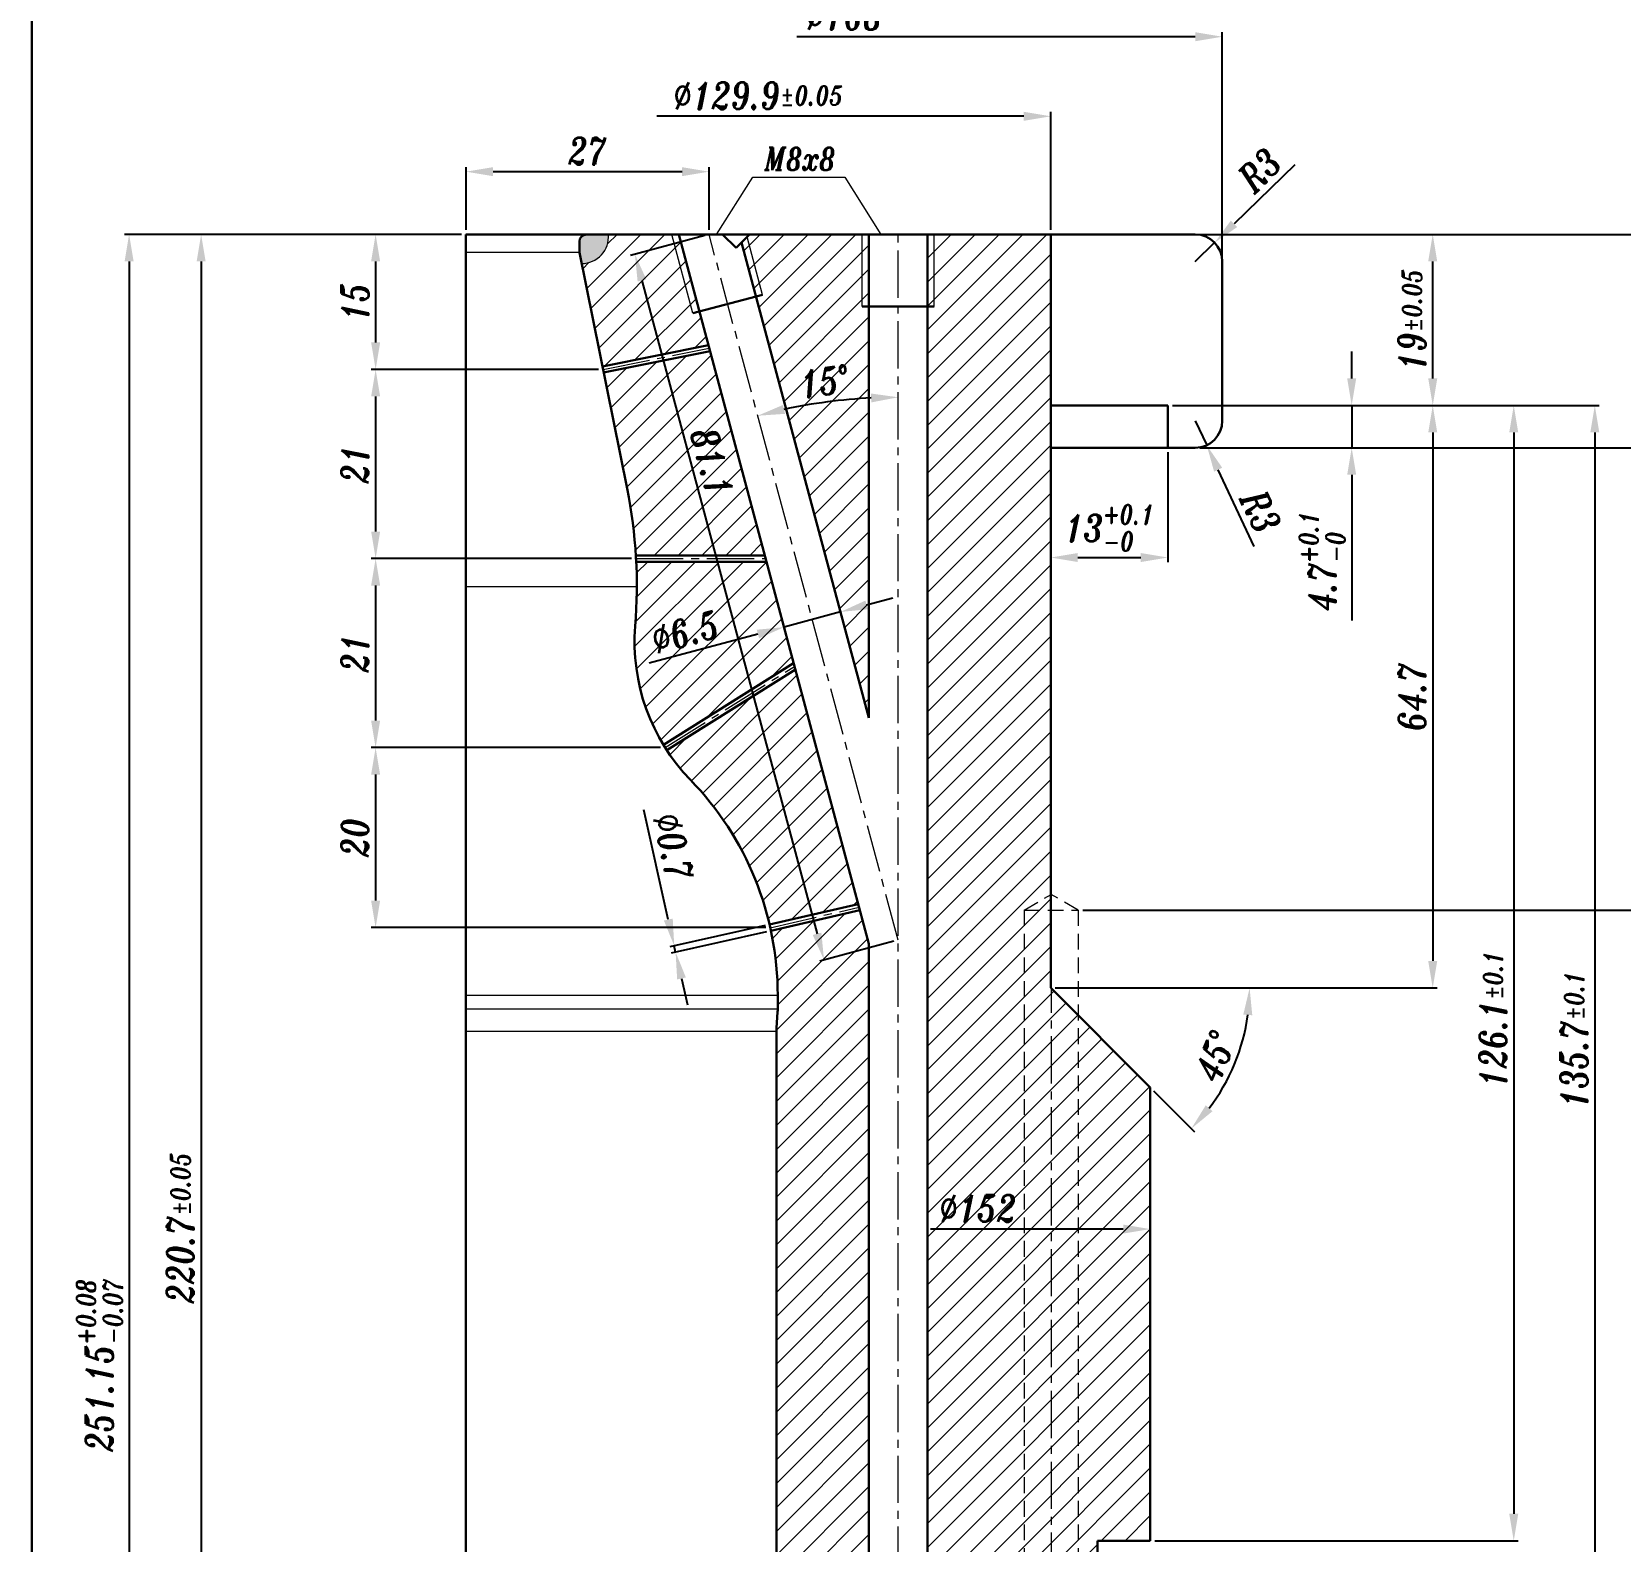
# Model space of a CAD drawing. Extents: x -409 to 671, y -177 to 531.
# Drawn here: x 31.5 to 207.9, y 134.3 to 302 of the extents above; entities that cross this region are included whole.
import ezdxf

# ---------------------------------------------------------------- set-up
doc = ezdxf.new("R2010")
doc.units = 0
doc.header["$LTSCALE"] = 7
doc.header["$MEASUREMENT"] = 0
doc.linetypes.add('CENTER2', pattern=[1.125, 0.75, -0.125, 0.125, -0.125])
doc.linetypes.add('HIDDEN', pattern=[0.375, 0.25, -0.125])
doc.layers.get('0').update_dxf_attribs({"linetype": 'CONTINUOUS', "lineweight": 15})
for name, color, linetype, lineweight in [('1', 1, 'CENTER2', 15), ('2', 2, 'HIDDEN', 15), ('3', 3, 'CONTINUOUS', 30), ('8', 250, 'CONTINUOUS', 15)]:
    doc.layers.add(name, color=color, linetype=linetype, lineweight=lineweight)
doc.styles.add('ITALICT', font='ITALICT.shx', dxfattribs={"width": 0.8, "height": 3})
doc.dimstyles.get("Standard").update_dxf_attribs({"dimtxt": 3, "dimasz": 3, "dimexe": 0.5, "dimexo": 0.5, "dimgap": 0.8, "dimtad": 1, "dimdsep": 46, "dimtxsty": 'ITALICT', "dimcen": 0.09, "dimazin": 2, "dimtfac": 1, "dimtmove": 0, "dimatfit": 3, "dimfxl": 1, "dimtolj": 1, "dimtzin": 0, "dimarcsym": 0})

# ---------------------------------------------------------------- blocks, each defined once
blk = doc.blocks.new('*D13')
at = {"color": 0, "lineweight": -2, "transparency": 16777216}
for p, q in [((79.23, 279.47), (69.19, 279.47)), ((69.69, 276.47), (69.69, 267.47)), ((94.45, 264.47), (69.19, 264.47))]:
    blk.add_line(p, q, dxfattribs=at)
at = {"color": 0, "transparency": 16777216}
for points in [[(69.19, 276.47), (70.19, 276.47), (69.69, 279.47)], [(69.19, 267.47), (70.19, 267.47), (69.69, 264.47)]]:
    blk.add_solid(points, dxfattribs=at)
at = {"color": 0, "transparency": 16777216, "insert": (67.39, 271.97), "char_height": 3, "attachment_point": 5, "rotation": 90, "style": 'ITALICT'}
blk.add_mtext('\\A1;15', dxfattribs=at)
blk = doc.blocks.new('*D14')
at = {"color": 0, "lineweight": -2, "transparency": 16777216}
for p, q in [((94.45, 264.47), (69.19, 264.47)), ((69.69, 261.47), (69.69, 246.47)), ((98.11, 243.47), (69.19, 243.47))]:
    blk.add_line(p, q, dxfattribs=at)
at = {"color": 0, "transparency": 16777216}
for points in [[(69.19, 261.47), (70.19, 261.47), (69.69, 264.47)], [(69.19, 246.47), (70.19, 246.47), (69.69, 243.47)]]:
    blk.add_solid(points, dxfattribs=at)
at = {"color": 0, "transparency": 16777216, "insert": (67.39, 253.97), "char_height": 3, "attachment_point": 5, "rotation": 90, "style": 'ITALICT'}
blk.add_mtext('\\A1;21', dxfattribs=at)
blk = doc.blocks.new('*D15')
at = {"color": 0, "lineweight": -2, "transparency": 16777216}
for p, q in [((98.11, 243.47), (69.19, 243.47)), ((69.69, 240.47), (69.69, 225.47)), ((101.34, 222.47), (69.19, 222.47))]:
    blk.add_line(p, q, dxfattribs=at)
at = {"color": 0, "transparency": 16777216}
for points in [[(69.19, 240.47), (70.19, 240.47), (69.69, 243.47)], [(69.19, 225.47), (70.19, 225.47), (69.69, 222.47)]]:
    blk.add_solid(points, dxfattribs=at)
at = {"color": 0, "transparency": 16777216, "insert": (67.39, 232.97), "char_height": 3, "attachment_point": 5, "rotation": 90, "style": 'ITALICT'}
blk.add_mtext('\\A1;21', dxfattribs=at)
blk = doc.blocks.new('*D16')
at = {"color": 0, "lineweight": -2, "transparency": 16777216}
for p, q in [((101.34, 222.47), (69.19, 222.47)), ((69.69, 219.47), (69.69, 205.47)), ((113.02, 202.47), (69.19, 202.47))]:
    blk.add_line(p, q, dxfattribs=at)
at = {"color": 0, "transparency": 16777216}
for points in [[(69.19, 219.47), (70.19, 219.47), (69.69, 222.47)], [(69.19, 205.47), (70.19, 205.47), (69.69, 202.47)]]:
    blk.add_solid(points, dxfattribs=at)
at = {"color": 0, "transparency": 16777216, "insert": (67.39, 212.47), "char_height": 3, "attachment_point": 5, "rotation": 90, "style": 'ITALICT'}
blk.add_mtext('\\A1;20', dxfattribs=at)
blk = doc.blocks.new('*D19')
at = {"color": 0, "lineweight": -2, "transparency": 16777216}
for p, q in [((157.68, 255.27), (157.68, 243.08)), ((147.68, 243.58), (154.68, 243.58))]:
    blk.add_line(p, q, dxfattribs=at)
at = {"color": 0, "transparency": 16777216}
for points in [[(147.68, 244.08), (147.68, 243.08), (144.68, 243.58)], [(154.68, 244.08), (154.68, 243.08), (157.68, 243.58)]]:
    blk.add_solid(points, dxfattribs=at)
at = {"color": 0, "transparency": 16777216, "insert": (151.18, 246.87), "char_height": 3, "attachment_point": 5, "style": 'ITALICT'}
blk.add_mtext('\\A1;13{}{\\H0.71x;\\C3;\\S+0.1^ -0;}', dxfattribs=at)
blk = doc.blocks.new('*D20')
at = {"color": 0, "lineweight": -2, "transparency": 16777216}
for p, q in [((171.77, 287.2), (165.03, 280.65)), ((160.73, 276.47), (162.88, 278.56))]:
    blk.add_line(p, q, dxfattribs=at)
at = {"color": 0, "transparency": 16777216}
blk.add_solid([(164.68, 281.01), (165.38, 280.29), (162.88, 278.56)], dxfattribs=at)
at = {"color": 0, "transparency": 16777216, "insert": (167.87, 286.62), "char_height": 3, "attachment_point": 5, "rotation": 44.194, "style": 'ITALICT'}
blk.add_mtext('\\A1;R3', dxfattribs=at)
blk = doc.blocks.new('*D21')
at = {"color": 0, "lineweight": -2, "transparency": 16777216}
for p, q in [((160.73, 258.77), (162, 256.05)), ((167.26, 244.82), (163.27, 253.34))]:
    blk.add_line(p, q, dxfattribs=at)
at = {"color": 0, "transparency": 16777216}
blk.add_solid([(163.72, 253.55), (162.82, 253.12), (162, 256.05)], dxfattribs=at)
at = {"color": 0, "transparency": 16777216, "insert": (167.98, 248.7), "char_height": 3, "attachment_point": 5, "rotation": 295.1049, "style": 'ITALICT'}
blk.add_mtext('\\A1;R3', dxfattribs=at)
blk = doc.blocks.new('*D22')
at = {"color": 0, "lineweight": -2, "transparency": 16777216}
for p, q in [((178.1, 263.47), (178.1, 266.47)), ((158.18, 260.47), (178.6, 260.47)), ((178.1, 260.47), (178.1, 255.77)), ((161.23, 255.77), (178.6, 255.77)), ((178.1, 252.77), (178.1, 236.58))]:
    blk.add_line(p, q, dxfattribs=at)
at = {"color": 0, "transparency": 16777216}
for points in [[(177.6, 263.47), (178.6, 263.47), (178.1, 260.47)], [(177.6, 252.77), (178.6, 252.77), (178.1, 255.77)]]:
    blk.add_solid(points, dxfattribs=at)
at = {"color": 0, "transparency": 16777216, "insert": (174.82, 243.17), "char_height": 3, "attachment_point": 5, "rotation": 90, "style": 'ITALICT'}
blk.add_mtext('\\A1;4.7{}{\\H0.71x;\\C3;\\S+0.1^ -0;}', dxfattribs=at)
blk = doc.blocks.new('*D23')
at = {"color": 0, "lineweight": -2, "transparency": 16777216}
for p, q in [((161.23, 279.47), (214.6, 279.47)), ((214.1, 276.47), (214.1, 258.77)), ((161.23, 255.77), (214.6, 255.77))]:
    blk.add_line(p, q, dxfattribs=at)
at = {"color": 0, "transparency": 16777216}
for points in [[(213.6, 276.47), (214.6, 276.47), (214.1, 279.47)], [(213.6, 258.77), (214.6, 258.77), (214.1, 255.77)]]:
    blk.add_solid(points, dxfattribs=at)
at = {"color": 0, "transparency": 16777216, "insert": (211.8, 267.62), "char_height": 3, "attachment_point": 5, "rotation": 90, "style": 'ITALICT'}
blk.add_mtext('\\A1;23.7{}{\\H0.71x;\\C3;%%p0.05}', dxfattribs=at)
blk = doc.blocks.new('*D24')
at = {"color": 0, "lineweight": -2, "transparency": 16777216}
for p, q in [((158.18, 260.47), (187.6, 260.47)), ((187.1, 257.47), (187.1, 198.77)), ((145.18, 195.77), (187.6, 195.77))]:
    blk.add_line(p, q, dxfattribs=at)
at = {"color": 0, "transparency": 16777216}
for points in [[(186.6, 257.47), (187.6, 257.47), (187.1, 260.47)], [(186.6, 198.77), (187.6, 198.77), (187.1, 195.77)]]:
    blk.add_solid(points, dxfattribs=at)
at = {"color": 0, "transparency": 16777216, "insert": (184.8, 228.12), "char_height": 3, "attachment_point": 5, "rotation": 90, "style": 'ITALICT'}
blk.add_mtext('\\A1;64.7', dxfattribs=at)
blk = doc.blocks.new('*D25')
at = {"color": 0, "lineweight": -2, "transparency": 16777216}
for p, q in [((155.79, 195.77), (167.26, 195.77)), ((156.08, 184.36), (160.65, 179.8))]:
    blk.add_line(p, q, dxfattribs=at)
blk.add_arc((144.68, 195.77), 22.09, 322.7882, 352.2118, dxfattribs=at)
at = {"color": 0, "transparency": 16777216}
for points in [[(166.06, 192.81), (167.06, 192.74), (166.76, 195.77)], [(162.64, 182.08), (161.89, 182.74), (160.29, 180.15)]]:
    blk.add_solid(points, dxfattribs=at)
at = {"color": 0, "transparency": 16777216, "insert": (162.96, 188.2), "char_height": 3, "attachment_point": 5, "rotation": 67.5, "style": 'ITALICT'}
blk.add_mtext('\\A1;45°', dxfattribs=at)
blk = doc.blocks.new('*D26')
at = {"color": 0, "lineweight": -2, "transparency": 16777216}
for p, q in [((158.18, 260.47), (196.6, 260.47)), ((196.1, 257.47), (196.1, 137.37)), ((156.23, 134.37), (196.6, 134.37))]:
    blk.add_line(p, q, dxfattribs=at)
at = {"color": 0, "transparency": 16777216}
for points in [[(195.6, 257.47), (196.6, 257.47), (196.1, 260.47)], [(195.6, 137.37), (196.6, 137.37), (196.1, 134.37)]]:
    blk.add_solid(points, dxfattribs=at)
at = {"color": 0, "transparency": 16777216, "insert": (193.8, 192.31), "char_height": 3, "attachment_point": 5, "rotation": 90, "style": 'ITALICT'}
blk.add_mtext('\\A1;126.1{}{\\H0.71x;\\C3;%%p0.1}', dxfattribs=at)
blk = doc.blocks.new('*D27')
at = {"color": 0, "lineweight": -2, "transparency": 16777216}
for p, q in [((158.18, 260.47), (205.6, 260.47)), ((205.1, 257.47), (205.1, 127.77)), ((165.38, 124.77), (205.6, 124.77))]:
    blk.add_line(p, q, dxfattribs=at)
at = {"color": 0, "transparency": 16777216}
for points in [[(204.6, 257.47), (205.6, 257.47), (205.1, 260.47)], [(204.6, 127.77), (205.6, 127.77), (205.1, 124.77)]]:
    blk.add_solid(points, dxfattribs=at)
at = {"color": 0, "transparency": 16777216, "insert": (202.8, 190.04), "char_height": 3, "attachment_point": 5, "rotation": 90, "style": 'ITALICT'}
blk.add_mtext('\\A1;135.7{}{\\H0.71x;\\C3;%%p0.1}', dxfattribs=at)
blk = doc.blocks.new('*D29')
at = {"color": 0, "lineweight": -2, "transparency": 16777216}
for p, q in [((74.19, 279.47), (49.81, 279.47)), ((50.31, 276.47), (50.31, 61.77)), ((79.23, 58.77), (49.81, 58.77))]:
    blk.add_line(p, q, dxfattribs=at)
at = {"color": 0, "transparency": 16777216}
for points in [[(49.81, 276.47), (50.81, 276.47), (50.31, 279.47)], [(49.81, 61.77), (50.81, 61.77), (50.31, 58.77)]]:
    blk.add_solid(points, dxfattribs=at)
at = {"color": 0, "transparency": 16777216, "insert": (48.01, 169.12), "char_height": 3, "attachment_point": 5, "rotation": 90, "style": 'ITALICT'}
blk.add_mtext('\\A1;220.7{}{\\H0.71x;\\C3;%%p0.05}', dxfattribs=at)
blk = doc.blocks.new('*D43')
at = {"color": 0, "lineweight": -2, "transparency": 16777216}
for p, q in [((50.64, 279.47), (41.81, 279.47)), ((42.31, 276.47), (42.31, 31.32)), ((79.23, 28.32), (41.81, 28.32))]:
    blk.add_line(p, q, dxfattribs=at)
at = {"color": 0, "transparency": 16777216}
for points in [[(41.81, 276.47), (42.81, 276.47), (42.31, 279.47)], [(41.81, 31.32), (42.81, 31.32), (42.31, 28.32)]]:
    blk.add_solid(points, dxfattribs=at)
at = {"color": 0, "transparency": 16777216, "insert": (39.02, 153.89), "char_height": 3, "attachment_point": 5, "rotation": 90, "style": 'ITALICT'}
blk.add_mtext('\\A1;251.15{}{\\H0.71x;\\C3;\\S+0.08^ -0.07;}', dxfattribs=at)
blk = doc.blocks.new('*D45')
at = {"color": 0, "lineweight": -2, "transparency": 16777216}
blk.add_line((152.73, 168.99), (131.32, 168.99), dxfattribs=at)
at = {"color": 0, "transparency": 16777216}
blk.add_solid([(152.73, 169.49), (152.73, 168.49), (155.73, 168.99)], dxfattribs=at)
at = {"color": 0, "transparency": 16777216, "insert": (136.58, 171.29), "char_height": 3, "attachment_point": 5, "style": 'ITALICT'}
blk.add_mtext('\\A1;%%c152', dxfattribs=at)
blk = doc.blocks.new('*D46')
at = {"color": 0, "lineweight": -2, "transparency": 16777216}
for p, q in [((144.68, 279.97), (144.68, 293.09)), ((141.68, 292.59), (100.93, 292.59))]:
    blk.add_line(p, q, dxfattribs=at)
at = {"color": 0, "transparency": 16777216}
blk.add_solid([(141.68, 293.09), (141.68, 292.09), (144.68, 292.59)], dxfattribs=at)
at = {"color": 0, "transparency": 16777216, "insert": (112.2, 294.89), "char_height": 3, "attachment_point": 5, "style": 'ITALICT'}
blk.add_mtext('\\A1;%%c129.9{}{\\H0.71x;\\C3;%%p0.05}', dxfattribs=at)
blk = doc.blocks.new('*D47')
at = {"color": 0, "lineweight": -2, "transparency": 16777216}
for p, q in [((163.73, 276.97), (163.73, 301.93)), ((160.73, 301.43), (116.47, 301.43))]:
    blk.add_line(p, q, dxfattribs=at)
at = {"color": 0, "transparency": 16777216}
blk.add_solid([(160.73, 301.93), (160.73, 300.93), (163.73, 301.43)], dxfattribs=at)
at = {"color": 0, "transparency": 16777216, "insert": (121.73, 303.73), "char_height": 3, "attachment_point": 5, "style": 'ITALICT'}
blk.add_mtext('\\A1;%%c168', dxfattribs=at)
blk = doc.blocks.new('*D48')
at = {"color": 0, "lineweight": -2, "transparency": 16777216}
for p, q in [((79.73, 279.97), (79.73, 286.94)), ((103.73, 286.44), (82.73, 286.44)), ((106.73, 279.97), (106.73, 286.94))]:
    blk.add_line(p, q, dxfattribs=at)
at = {"color": 0, "transparency": 16777216}
for points in [[(82.73, 286.94), (82.73, 285.94), (79.73, 286.44)], [(103.73, 286.94), (103.73, 285.94), (106.73, 286.44)]]:
    blk.add_solid(points, dxfattribs=at)
at = {"color": 0, "transparency": 16777216, "insert": (93.23, 288.74), "char_height": 3, "attachment_point": 5, "style": 'ITALICT'}
blk.add_mtext('\\A1;27', dxfattribs=at)
blk = doc.blocks.new('*D58')
at = {"color": 0, "lineweight": -2, "transparency": 16777216}
for p, q in [((106.24, 279.34), (98.01, 277.13)), ((99.27, 274.36), (118.72, 201.79)), ((127.24, 200.97), (119.01, 198.76))]:
    blk.add_line(p, q, dxfattribs=at)
at = {"color": 0, "transparency": 16777216}
for points in [[(99.75, 274.49), (98.79, 274.24), (98.49, 277.26)], [(119.2, 201.92), (118.24, 201.66), (119.49, 198.89)]]:
    blk.add_solid(points, dxfattribs=at)
at = {"color": 0, "transparency": 16777216, "insert": (107.06, 254.17), "char_height": 3, "attachment_point": 5, "rotation": 285, "style": 'ITALICT'}
blk.add_mtext('\\A1;81.1', dxfattribs=at)
blk = doc.blocks.new('*D59')
at = {"color": 0, "lineweight": -2, "transparency": 16777216}
for p, q in [((124.22, 238.31), (127.12, 239.09)), ((121.33, 237.54), (115.05, 235.85)), ((112.15, 235.08), (100.09, 231.85))]:
    blk.add_line(p, q, dxfattribs=at)
at = {"color": 0, "transparency": 16777216}
for points in [[(124.09, 238.8), (124.35, 237.83), (121.33, 237.54)], [(112.02, 235.56), (112.28, 234.6), (115.05, 235.85)]]:
    blk.add_solid(points, dxfattribs=at)
at = {"color": 0, "transparency": 16777216, "insert": (104.08, 235.3), "char_height": 3, "attachment_point": 5, "rotation": 15, "style": 'ITALICT'}
blk.add_mtext('\\A1;%%c6.5', dxfattribs=at)
blk = doc.blocks.new('*D72')
at = {"color": 0, "lineweight": -2, "transparency": 16777216}
for p, q in [((161.23, 279.47), (187.6, 279.47)), ((187.1, 263.47), (187.1, 276.47)), ((158.18, 260.47), (187.6, 260.47))]:
    blk.add_line(p, q, dxfattribs=at)
at = {"color": 0, "transparency": 16777216}
for points in [[(186.6, 276.47), (187.6, 276.47), (187.1, 279.47)], [(186.6, 263.47), (187.6, 263.47), (187.1, 260.47)]]:
    blk.add_solid(points, dxfattribs=at)
at = {"color": 0, "transparency": 16777216, "insert": (184.8, 269.97), "char_height": 3, "attachment_point": 5, "rotation": 90, "style": 'ITALICT'}
blk.add_mtext('\\A1;19{}{\\H0.71x;\\C3;%%p0.05}', dxfattribs=at)
blk = doc.blocks.new('*D73')
at = {"color": 0, "lineweight": -2, "transparency": 16777216}
for p, q in [((102.2, 203.37), (99.48, 215.55)), ((112.96, 202.7), (102.37, 200.33)), ((113.11, 202.02), (102.52, 199.65)), ((103.01, 199.76), (102.86, 200.44)), ((103.66, 196.83), (104.32, 193.9))]:
    blk.add_line(p, q, dxfattribs=at)
at = {"color": 0, "transparency": 16777216}
for points in [[(102.69, 203.48), (101.71, 203.26), (102.86, 200.44)], [(104.15, 196.94), (103.18, 196.72), (103.01, 199.76)]]:
    blk.add_solid(points, dxfattribs=at)
at = {"color": 0, "transparency": 16777216, "insert": (102.76, 211.43), "char_height": 3, "attachment_point": 5, "rotation": 282.6116, "style": 'ITALICT'}
blk.add_mtext('\\A1;%%c0.7', dxfattribs=at)
blk = doc.blocks.new('*D98')
at = {"color": 0, "lineweight": -2, "transparency": 16777216}
for p, q in [((148.23, 204.42), (212.8, 204.42)), ((212.3, 31.32), (212.3, 201.42)), ((147.38, 28.32), (212.8, 28.32))]:
    blk.add_line(p, q, dxfattribs=at)
at = {"color": 0, "transparency": 16777216}
for points in [[(211.8, 201.42), (212.8, 201.42), (212.3, 204.42)], [(211.8, 31.32), (212.8, 31.32), (212.3, 28.32)]]:
    blk.add_solid(points, dxfattribs=at)
at = {"color": 0, "transparency": 16777216, "insert": (210, 106.26), "char_height": 3, "attachment_point": 5, "rotation": 90, "style": 'ITALICT'}
blk.add_mtext('\\A1;176.1', dxfattribs=at)
blk = doc.blocks.new('*D119')
at = {"color": 0, "linetype": 'ByBlock', "lineweight": -2, "transparency": 16777216}
blk.add_arc((127.73, 201.1), 60.28, 92.8516, 102.1484, dxfattribs=at)
at = {"color": 0, "transparency": 16777216}
for points in [[(124.71, 261.8), (124.74, 260.81), (127.73, 261.38)], [(115.16, 259.54), (114.92, 260.52), (112.12, 259.33)]]:
    blk.add_solid(points, dxfattribs=at)
at = {"color": 0, "transparency": 16777216, "insert": (119.56, 263.14), "char_height": 3, "attachment_point": 5, "rotation": 7.5, "style": 'ITALICT'}
blk.add_mtext('\\A1;15°', dxfattribs=at)

msp = doc.modelspace()

# ---------------------------------------------------------------- hatches: boundary and pattern name
h = msp.add_hatch(color=256)
h.dxf.hatch_style = 1
h.paths.add_polyline_path([(95.551, 279.4683), (93.1259, 279.4683, 0.41421356), (92.3259, 278.6683), (92.3259, 277.4683), (92.5748, 276.234, 0.43585273)])
at = {"layer": '8'}
h = msp.add_hatch(dxfattribs=at)
h.set_pattern_fill('ANSI31', color=256, scale=15)
h.paths.add_polyline_path([(116.3106, 231.1406), (102.0297, 222.1736, 0.04799292), (104.6599, 218.8817, -0.13576151), (113.444, 202.8094), (123.2925, 205.0838)])
h.paths.add_polyline_path([(113.1012, 243.1183), (98.6321, 243.1183, -0.03257327), (98.524, 235.9605, 0.15795207), (101.6565, 222.7658), (116.121, 231.8481)])
h.paths.add_polyline_path([(106.8338, 266.5084), (95.017, 264.1252), (97.6153, 251.2419, -0.0340744), (98.5926, 243.8183), (112.9136, 243.8183)])
h.paths.add_polyline_path([(102.5848, 279.4683), (95.551, 279.4683, -0.43585273), (92.5748, 276.234), (94.8786, 264.8113), (106.6523, 267.1859), (105.6572, 270.8997), (104.9327, 270.7056)])
h.paths.add_polyline_path([(124.4759, 271.4683), (123.7259, 271.4683), (123.7259, 279.4683), (111.2259, 279.4683), (110.9428, 279.1852), (112.6601, 272.7761), (111.9357, 272.582), (124.4759, 225.7814)])
h.paths.add_polyline_path([(124.4759, 279.4683), (123.7259, 279.4683), (123.7259, 271.4683), (124.4759, 271.4683)], flags=17)
h.paths.add_polyline_path([(110.9428, 279.1852), (110.3305, 278.5728), (111.9357, 272.582), (112.6601, 272.7761)])
h.paths.add_polyline_path([(103.3612, 279.4683), (102.5848, 279.4683), (104.9327, 270.7056), (105.6572, 270.8997)], flags=17)
h.paths.add_polyline_path([(116.5576, 260.4801), (123.1437, 261.3471), (122.5563, 265.8086), (115.9703, 264.9416)], flags=24)
h.paths.add_polyline_path([(103.7203, 257.9529), (106.0608, 249.2182), (110.4074, 250.3829), (108.067, 259.1176)], flags=24)
h.paths.add_polyline_path([(100.1248, 231.9077), (109.1907, 234.3369), (108.026, 238.6836), (98.9601, 236.2544)], flags=24)
h = msp.add_hatch(dxfattribs=at)
h.set_pattern_fill('ANSI31', color=256, scale=15)
h.paths.add_polyline_path([(144.7259, 195.7183), (144.6759, 195.7683), (144.6759, 279.4683), (131.7259, 279.4683), (131.7259, 271.4683), (130.9759, 271.4683), (130.9759, 36.3183), (131.7259, 36.3183), (131.7259, 28.3183), (144.7259, 28.3183), (144.7259, 120.7683), (135.8759, 120.7683), (135.8759, 121.5183), (134.8759, 121.5183), (132.9995, 124.7683), (134.8759, 128.0183), (135.8759, 128.0183), (135.8759, 128.7683), (144.7259, 128.7683)])
h.paths.add_polyline_path([(155.7259, 184.7183), (144.7259, 195.7183), (144.7259, 128.7683), (149.8759, 128.7683), (149.8759, 134.3683), (155.7259, 134.3683)])
h.paths.add_polyline_path([(149.8759, 120.7683), (144.7259, 120.7683), (144.7259, 28.3183), (146.8759, 28.3183, 0.41421356), (149.8759, 31.3183)])
h.paths.add_polyline_path([(131.7259, 36.3183), (130.9759, 36.3183), (130.9759, 28.3183), (131.7259, 28.3183)], flags=17)
h.paths.add_polyline_path([(149.8759, 121.5183), (144.7259, 121.5183), (144.7259, 120.7683), (149.8759, 120.7683)])
h.paths.add_polyline_path([(144.7259, 121.5183), (135.8759, 121.5183), (135.8759, 120.7683), (144.7259, 120.7683)], flags=17)
h.paths.add_polyline_path([(144.7259, 128.7683), (135.8759, 128.7683), (135.8759, 128.0183), (144.7259, 128.0183)], flags=17)
h.paths.add_polyline_path([(149.8759, 128.7683), (144.7259, 128.7683), (144.7259, 128.0183), (149.8759, 128.0183)])
h.paths.add_polyline_path([(131.7259, 279.4683), (130.9759, 279.4683), (130.9759, 271.4683), (131.7259, 271.4683)], flags=17)
h.paths.add_polyline_path([(131.3714, 169.0442), (141.7857, 169.0442), (141.7857, 173.5442), (131.3714, 173.5442)], flags=24)
h.paths.add_polyline_path([(140.2973, 112.5777), (145.4545, 112.5777), (145.4545, 117.0777), (140.2973, 117.0777)], flags=9)
h.paths.add_polyline_path([(139.7402, 103.5777), (145.0116, 103.5777), (145.0116, 108.0777), (139.7402, 108.0777)], flags=9)
h.paths.add_polyline_path([(123.033, 93.2377), (132.4187, 93.2377), (132.4187, 97.7377), (123.033, 97.7377)], flags=9)
h.paths.add_polyline_path([(135.4904, 40.0585), (136.763, 32.8412), (141.1946, 33.6227), (139.922, 40.8399)], flags=24)
h = msp.add_hatch(dxfattribs=at)
h.set_pattern_fill('ANSI31', color=256, scale=15)
h.paths.add_polyline_path([(124.4759, 200.6673), (123.4738, 204.4072), (113.5968, 202.1263, -0.05252917), (114.3509, 194.9683), (114.3509, 193.2942), (114.213, 191.3159, 0.01740014), (114.2009, 190.9683), (114.2009, 82.7683, 0.01740014), (114.213, 82.4206), (114.363, 80.2683), (114.3509, 80.2683), (114.3509, 77.2683, -0.04295763), (113.0122, 61.7153, -0.51623017), (115.049, 57.2683), (121.1977, 53.7183), (124.4759, 53.7183)])
h.paths.add_polyline_path([(123.7259, 36.3183), (124.4759, 36.3183), (124.4759, 40.8628), (117.2629, 38.2375, 0.31529879), (116.2759, 36.8279), (116.2759, 30.5185, 0.31529879), (116.9339, 29.5788), (120.3971, 28.3183), (123.7259, 28.3183)])
h.paths.add_polyline_path([(124.4759, 36.3183), (123.7259, 36.3183), (123.7259, 28.3183), (124.4759, 28.3183)])
h.paths.add_polyline_path([(123.033, 93.2377), (132.4187, 93.2377), (132.4187, 97.7377), (123.033, 97.7377)], flags=9)

# ---------------------------------------------------------------- linework, layer by layer
for p, q in [((107.5429, 279.4683), (111.5722, 285.8246)), ((111.5722, 285.8246), (121.8098, 285.8246)), ((121.8098, 285.8246), (125.7997, 279.4683)), ((104.9327, 270.7056), (102.5848, 279.4683)), ((112.6601, 272.7761), (110.9428, 279.1852)), ((123.7259, 271.4683), (123.7259, 279.4683)), ((131.7259, 271.4683), (131.7259, 279.4683))]:
    msp.add_line(p, q)
msp.add_arc((92.5602, 279.2339), 3, 270.279196, 4.479641)
at = {"layer": '1'}
for p, q in [((127.7259, 201.0952), (106.7259, 279.4683)), ((127.7259, 28.3183), (127.7259, 279.4683)), ((94.9478, 264.4683), (106.743, 266.8472)), ((98.6135, 243.4683), (113.0074, 243.4683)), ((101.8407, 222.4683), (116.2158, 231.4943)), ((113.5221, 202.4683), (123.3831, 204.7455)), ((144.7259, 206.1503), (144.7259, 28.3183))]:
    msp.add_line(p, q, dxfattribs=at)
at = {"layer": '2'}
for p, q in [((141.7259, 204.4183), (144.7259, 206.1503)), ((147.7259, 204.4183), (144.7259, 206.1503)), ((141.7259, 204.4183), (147.7259, 204.4183)), ((141.7259, 204.4183), (141.7259, 28.3183)), ((147.7259, 204.4183), (147.7259, 28.4412))]:
    msp.add_line(p, q, dxfattribs=at)
at = {"layer": '3'}
for p, q in [((31.4997, 501.465), (31.4997, -89.1371)), ((79.7259, 279.4683), (79.7259, 28.3183)), ((79.7259, 279.4683), (160.7259, 279.4683)), ((124.4759, 200.6673), (103.3612, 279.4683)), ((109.7259, 277.9683), (108.2259, 279.4683)), ((109.7259, 277.9683), (111.2259, 279.4683)), ((124.4759, 225.7814), (124.4759, 279.4683)), ((130.9759, 28.3183), (130.9759, 279.4683)), ((144.6759, 279.4683), (144.6759, 195.7683)), ((92.3259, 278.6683), (92.3259, 277.4683)), ((92.3259, 277.4683), (97.6153, 251.2419)), ((124.4759, 225.7814), (110.3305, 278.5728)), ((163.7259, 276.4683), (163.7259, 258.7683)), ((104.9327, 270.7056), (112.6601, 272.7761)), ((123.7259, 271.4683), (131.7259, 271.4683)), ((94.8786, 264.8113), (106.6523, 267.1859)), ((95.017, 264.1252), (106.8338, 266.5084)), ((144.6759, 260.4683), (157.6759, 260.4683)), ((157.6759, 260.4683), (157.6759, 255.7683)), ((144.6759, 255.7683), (160.7259, 255.7683)), ((98.5926, 243.8183), (112.9136, 243.8183)), ((98.6321, 243.1183), (113.1012, 243.1183)), ((101.6565, 222.7658), (116.121, 231.8481)), ((102.0297, 222.1736), (116.3106, 231.1406)), ((113.444, 202.8094), (123.2925, 205.0838)), ((113.5968, 202.1263), (123.4738, 204.4072)), ((124.4759, 53.7183), (124.4759, 200.6673)), ((114.3509, 193.4683), (114.3509, 194.9683)), ((144.6759, 195.7683), (155.7259, 184.7183)), ((114.3388, 193.1206), (114.213, 191.3159)), ((114.2009, 190.9683), (114.2009, 82.7683)), ((155.7259, 184.7183), (155.7259, 134.3683)), ((149.8759, 134.3683), (155.7259, 134.3683)), ((149.8759, 134.3683), (149.8759, 31.3183))]:
    msp.add_line(p, q, dxfattribs=at)
for centre, radius, start, end in [((93.1259, 278.6683), 0.8, 90, 180), ((160.7259, 276.4683), 3, 0, 90), ((160.7259, 258.7683), 3, 270, 0), ((43.7009, 240.3683), 55, 355.403379, 11.402627), ((120.4532, 234.1975), 22, 175.403379, 224.120567), ((80.0009, 194.9683), 34.35, 0, 44.120567), ((109.3509, 193.4683), 5, 356.012584, 360), ((119.2009, 190.9683), 5, 176.012584, 180)]:
    msp.add_arc(centre, radius, start, end, dxfattribs=at)
at = {"layer": '8'}
for p, q in [((92.3259, 277.4683), (79.7259, 277.4683)), ((79.7259, 240.3683), (98.7009, 240.3683)), ((79.7259, 194.9683), (114.3509, 194.9683)), ((79.7259, 193.4683), (114.3509, 193.4683)), ((79.7259, 190.9683), (114.2009, 190.9683))]:
    msp.add_line(p, q, dxfattribs=at)

# ---------------------------------------------------------------- texts
at = {"style": 'ITALICT', "width": 0.8}
msp.add_text('M8x8', height=2.5, dxfattribs=at).set_placement((112.8879, 286.6087))

# ---------------------------------------------------------------- dimensions: what is measured, and where the dimension line sits
for base, p1, p2, text, override, picture, middle in [((79.7259, 301.4279), (163.7259, 276.4683), (79.7259, 279.4683), '%%c<>', {"dimlfac": 2, "dimse2": 1, "dimsd2": 1}, '*D47', (121.7259, 303.7279)), ((79.7259, 292.5897), (144.6759, 279.4683), (79.7259, 279.4683), '%%c<>{}{\\H0.71x;\\C3;%%p0.05}', {"dimlfac": 2, "dimse2": 1, "dimsd2": 1, "dimtp": 0.05, "dimtm": 0.05}, '*D46', (112.2009, 294.8897)), ((157.6759, 243.5814), (144.6759, 243.5814), (157.6759, 255.7683), '<>{}{\\H0.71x;\\C3;\\S+0.1^ -0;}', {"dimtp": 0.1, "dimtm": 0}, '*D19', (151.1759, 246.8664))]:
    dim = msp.add_linear_dim(base=base, p1=p1, p2=p2, text=text, dimstyle='Standard', override=override)
    dim.commit()
    dim.dimension.update_dxf_attribs({"geometry": picture, "text_midpoint": middle})
dim = msp.add_linear_dim(base=(79.7259, 286.4408), p1=(106.7259, 279.4683), p2=(79.7259, 279.4683), dimstyle='Standard')
dim.commit()
dim.dimension.update_dxf_attribs({"geometry": '*D48', "text_midpoint": (93.2259, 288.7408)})
for center, mpoint, picture, middle in [((160.7259, 276.4683), (162.8768, 278.5595), '*D20', (167.8698, 286.6218)), ((160.7259, 258.7683), (161.9987, 256.0517), '*D21', (167.9848, 248.6966))]:
    dim = msp.add_radius_dim(center=center, mpoint=mpoint, dimstyle='Standard')
    dim.commit()
    dim.dimension.update_dxf_attribs({"geometry": picture, "text_midpoint": middle})
for base, p1, p2, text, override, picture, middle in [((42.3079, 28.3183), (51.1384, 279.4683), (79.7259, 28.3183), '<>{}{\\H0.71x;\\C3;\\S+0.08^ -0.07;}', {"dimtp": 0.08, "dimtm": 0.07, "dimtmove": 0}, '*D43', (42.3079, 153.8933)), ((214.1032, 255.7683), (160.7259, 279.4683), (160.7259, 255.7683), '<>{}{\\H0.71x;\\C3;%%p0.05}', {"dimtp": 0.05, "dimtm": 0.05, "dimtmove": 0}, '*D23', (214.1032, 267.6183)), ((178.1032, 255.7683), (157.6759, 260.4683), (160.7259, 255.7683), '<>{}{\\H0.71x;\\C3;\\S+0.1^ -0;}', {"dimtp": 0.1, "dimtm": 0, "dimtmove": 0}, '*D22', (178.1032, 243.1734)), ((196.1032, 134.3683), (157.6759, 260.4683), (155.7259, 134.3683), '<>{}{\\H0.71x;\\C3;%%p0.1}', {"dimtp": 0.1, "dimtm": 0.1, "dimtmove": 0}, '*D26', (196.1032, 192.3099)), ((205.1032, 124.7683), (157.6759, 260.4683), (164.8759, 124.7683), '<>{}{\\H0.71x;\\C3;%%p0.1}', {"dimtp": 0.1, "dimtm": 0.1, "dimtmove": 0}, '*D27', (205.1032, 190.0367))]:
    dim = msp.add_linear_dim(base=base, p1=p1, p2=p2, angle=90, text=text, dimstyle='Standard', override=override)
    dim.commit()
    dim.dimension.update_dxf_attribs({"geometry": picture, "text_midpoint": middle, "dimtype": 160})
for base, p1, p2, picture, middle in [((50.3079, 58.7683), (74.6891, 279.4683), (79.7259, 58.7683), '*D29', (48.0079, 169.1183)), ((187.1032, 279.4683), (157.6759, 260.4683), (160.7259, 279.4683), '*D72', (184.8032, 269.9683))]:
    dim = msp.add_linear_dim(base=base, p1=p1, p2=p2, angle=90, text='<>{}{\\H0.71x;\\C3;%%p0.05}', dimstyle='Standard', override={"dimtp": 0.05, "dimtm": 0.05})
    dim.commit()
    dim.dimension.update_dxf_attribs({"geometry": picture, "text_midpoint": middle})
dim = msp.add_linear_dim(base=(69.6891, 264.4683), p1=(79.7259, 279.4683), p2=(94.9478, 264.4683), angle=90, dimstyle='Standard')
dim.commit()
dim.dimension.update_dxf_attribs({"geometry": '*D13', "text_midpoint": (67.3891, 271.9683)})
for base, p1, p2, angle, override, picture, middle, dimtype in [((119.4945, 198.8896), (106.7259, 279.4683), (127.7259, 201.0952), 285, {"dimdec": 1}, '*D58', (104.8422, 253.5726), 161), ((187.1032, 195.7683), (157.6759, 260.4683), (144.6759, 195.7683), 90, {"dimtmove": 0}, '*D24', (187.1032, 228.1183), 160), ((102.8567, 200.4406), (113.5968, 202.1263), (113.444, 202.8094), 102.611567, {"dimpost": '%%c<>'}, '*D73', (100.5111, 210.9243), 161), ((212.3002, 204.4183), (146.8759, 28.3183), (147.7259, 204.4183), 90, {"dimtmove": 0}, '*D98', (212.3002, 106.2554), 160)]:
    dim = msp.add_linear_dim(base=base, p1=p1, p2=p2, angle=angle, dimstyle='Standard', override=override)
    dim.commit()
    dim.dimension.update_dxf_attribs({"geometry": picture, "text_midpoint": middle, "dimtype": dimtype})
dim = msp.add_angular_dim_2l(base=(122.4717, 261.1504), line1=((127.7259, 201.0952), (106.7259, 279.4683)), line2=((127.7259, 28.3183), (127.7259, 279.4683)), dimstyle='Standard', override={"dimarcsym": 1})
dim.commit()
dim.dimension.update_dxf_attribs({"geometry": '*D119', "text_midpoint": (119.557, 263.1443)})
for base, p1, p2, picture, middle in [((69.6891, 243.4683), (94.9478, 264.4683), (98.6135, 243.4683), '*D14', (67.3891, 253.9683)), ((69.6891, 222.4683), (98.6135, 243.4683), (101.8407, 222.4683), '*D15', (67.3891, 232.9683)), ((69.6891, 202.4683), (101.8407, 222.4683), (113.5221, 202.4683), '*D16', (67.3891, 212.4683))]:
    dim = msp.add_linear_dim(base=base, p1=p1, p2=p2, angle=90, dimstyle='Standard', override={"dimtmove": 1})
    dim.commit()
    dim.dimension.update_dxf_attribs({"geometry": picture, "text_midpoint": middle})
dim = msp.add_aligned_dim(p1=(121.326, 237.5368), p2=(115.0475, 235.8545), distance=0, text='%%c<>', dimstyle='Standard')
dim.commit()
dim.dimension.update_dxf_attribs({"geometry": '*D59', "text_midpoint": (104.0754, 235.2956)})
dim = msp.add_angular_dim_2l(base=(163.8041, 184.7246), line1=((144.6759, 195.7683), (155.2886, 195.7683)), line2=((144.6759, 195.7683), (155.7259, 184.7183)), dimstyle='Standard')
dim.commit()
dim.dimension.update_dxf_attribs({"geometry": '*D25', "text_midpoint": (162.957, 188.196)})
dim = msp.add_linear_dim(base=(79.7259, 168.9942), p1=(155.7259, 168.9942), p2=(79.7259, 165.7458), text='%%c<>', dimstyle='Standard', override={"dimlfac": 2, "dimse2": 1, "dimsd2": 1})
dim.commit()
dim.dimension.update_dxf_attribs({"geometry": '*D45', "text_midpoint": (136.5786, 168.9942), "dimtype": 160})

doc.saveas('drawing.dxf')
